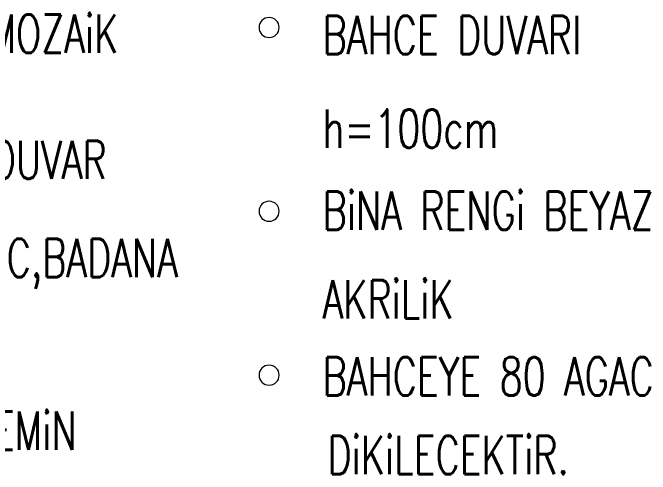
# Model space of a CAD drawing. Header units: inches. Extents: x -7543 to -822, y 102837 to 190349.
# Drawn here: x -836.9503 to -836.8664, y 102836.941 to 102837.0018 of the extents above; entities that cross this region are included whole.
import ezdxf

# ---------------------------------------------------------------- set-up
doc = ezdxf.new("R2010")
doc.units = ezdxf.units.IN
doc.header["$MEASUREMENT"] = 0
doc.layers.add('BALKON', color=7, linetype='Continuous', lineweight=20, true_color=0xffaaa9)
doc.styles.add('KAPı-PEN', font='simplex.shx', dxfattribs={"width": 0.7, "height": 10})

msp = doc.modelspace()

# ---------------------------------------------------------------- linework, layer by layer
at = {"layer": 'BALKON'}
for centre, start, end in [((-836.916577, 102836.999864), 0, 180), ((-836.916577, 102836.999864), 180, 0), ((-836.916577, 102836.97567), 0, 180), ((-836.916577, 102836.97567), 180, 0), ((-836.916577, 102836.954092), 0, 180), ((-836.916577, 102836.954092), 180, 0)]:
    msp.add_arc(centre, 0.00132, start, end, dxfattribs=at)

# ---------------------------------------------------------------- texts
at = {"layer": 'BALKON', "style": 'KAPı-PEN', "width": 0.7}
for s, p in [('DOKME MOZAiK', (-836.972101, 102836.996527)), ('BAHCE DUVARI ', (-836.909531, 102836.996344)), ('h=100cm', (-836.909531, 102836.984032)), ('BiRiKET DUVAR', (-836.972717, 102836.979923)), ('BiNA RENGi BEYAZ', (-836.909531, 102836.973232)), ('SIVA,KiREC,BADANA', (-836.972717, 102836.96701)), ('AKRiLiK', (-836.909531, 102836.961568)), ('BAHCEYE 80 AGAC ', (-836.909531, 102836.951416)), ('DOGAL ZEMiN', (-836.973332, 102836.944257)), ('DiKiLECEKTiR.', (-836.908883, 102836.941048))]:
    msp.add_text(s, height=0.00504, dxfattribs=at).set_placement(p)

doc.saveas('drawing.dxf')
